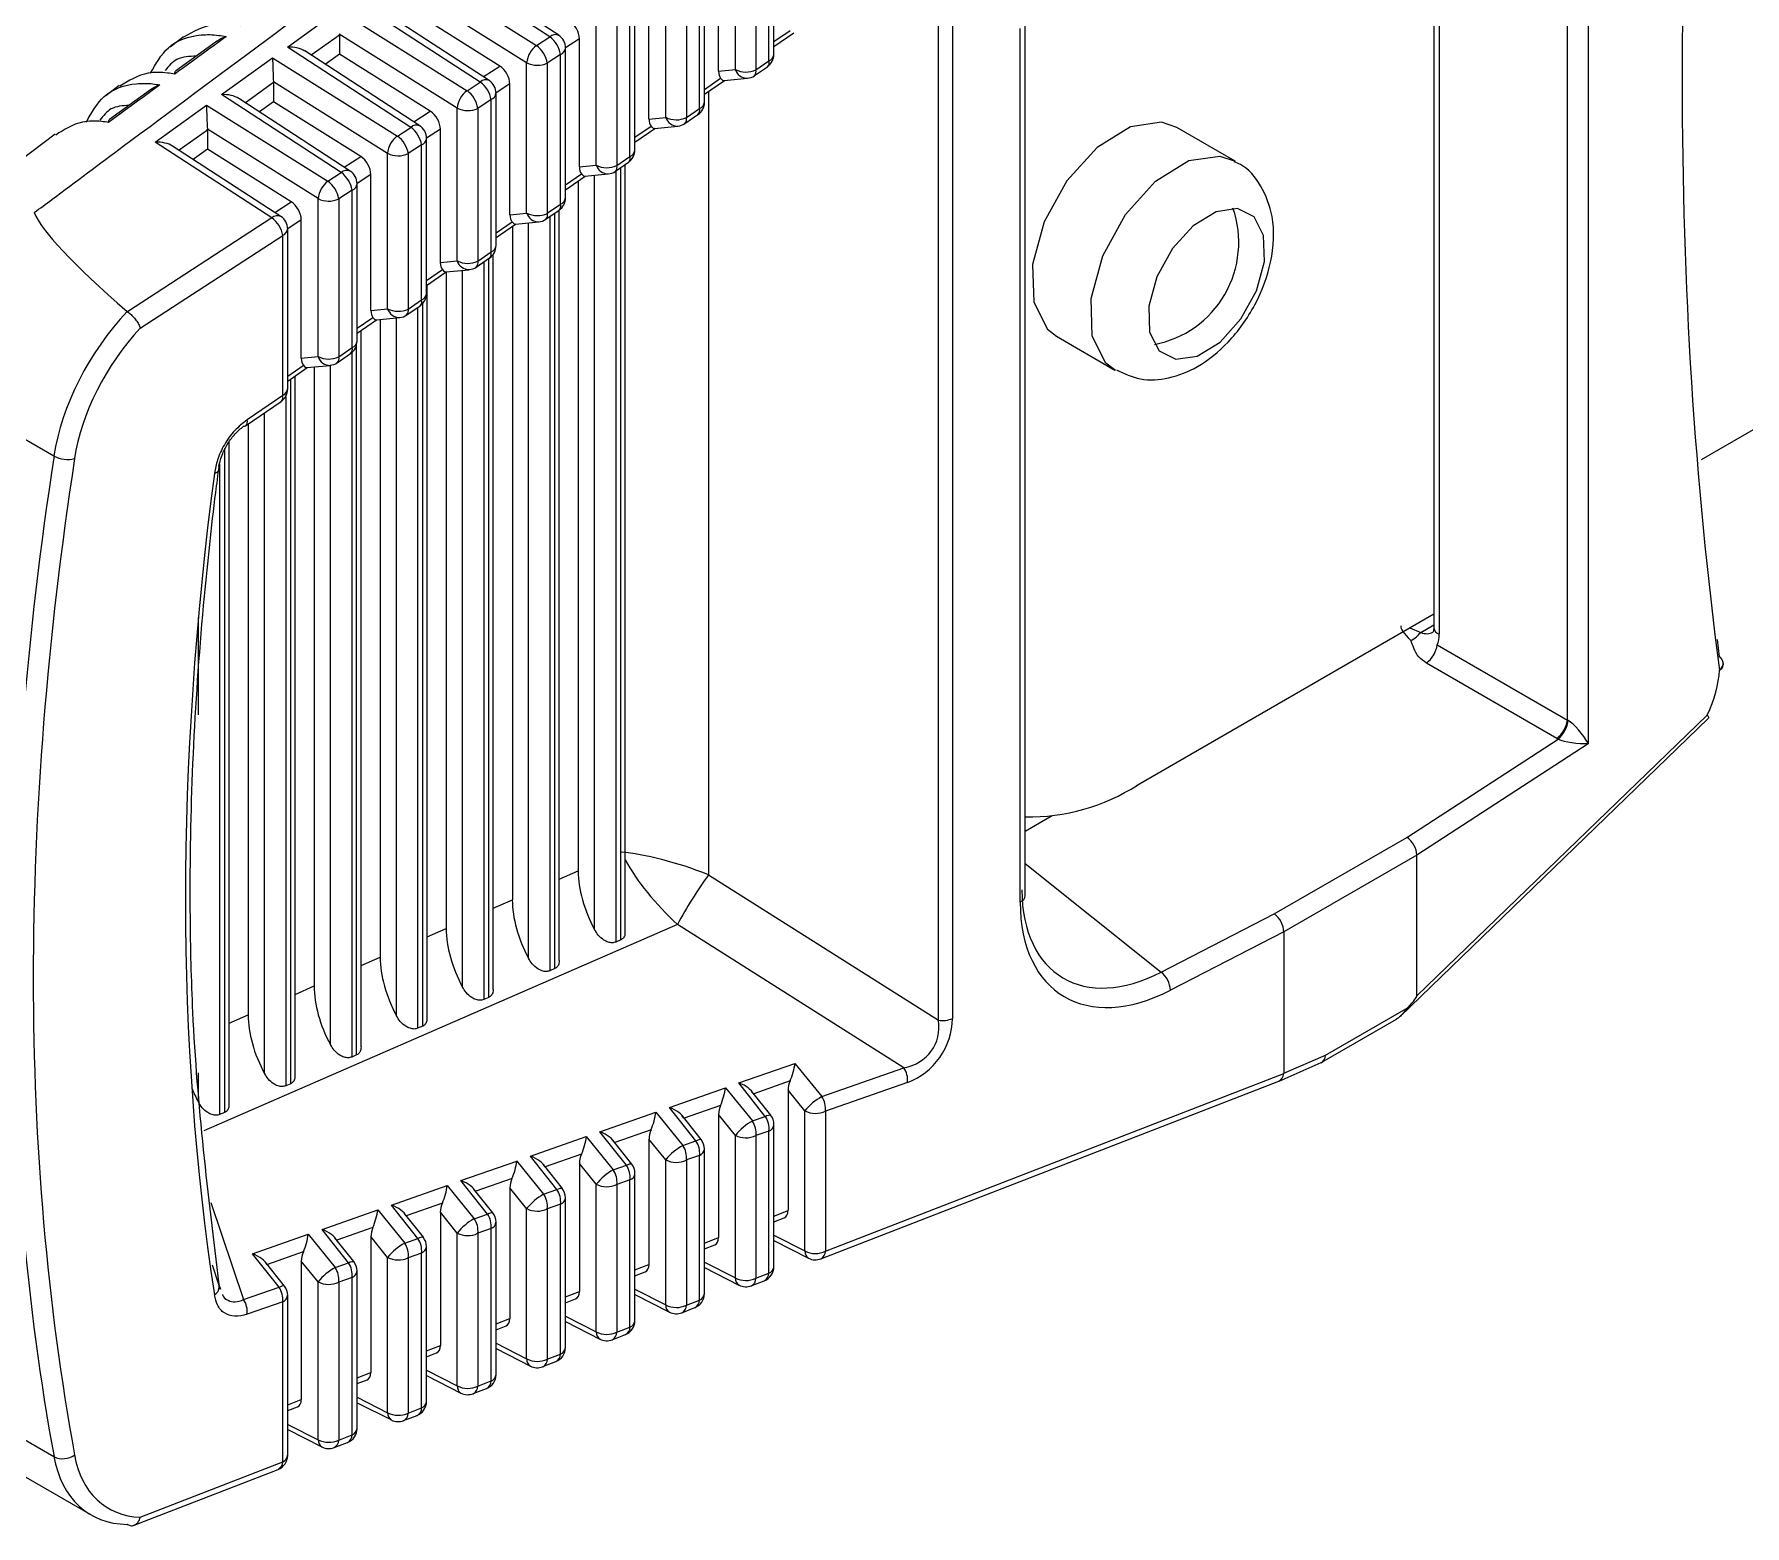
# Model space of a CAD drawing. Extents: x 12.3 to 108.7, y 1.1 to 80.4.
# Drawn here: x 18.39 to 19.526, y 59.589 to 60.579 of the extents above; entities that cross this region are included whole.
import ezdxf

# ---------------------------------------------------------------- set-up
doc = ezdxf.new("R2010")
doc.units = 0
doc.header["$MEASUREMENT"] = 0
doc.layers.add('OBJECT', color=7, linetype='CONTINUOUS')

msp = doc.modelspace()

# ---------------------------------------------------------------- linework, layer by layer
at = {"layer": 'OBJECT'}
for p, q in [((19.4217, 60.9078), (19.4217, 60.1079)), ((19.4079, 60.1236), (19.4079, 60.8909)), ((19.3227, 60.8413), (19.3227, 60.1805)), ((19.3191, 60.8391), (19.3191, 60.1849)), ((18.8809, 60.5655), (18.8809, 60.6598)), ((18.8553, 60.5554), (18.8553, 60.65)), ((18.869, 60.6499), (18.869, 60.5552)), ((18.8776, 60.5612), (18.8776, 60.6555)), ((18.6356, 60.6262), (18.7233, 60.5714)), ((18.732, 60.5771), (18.6455, 60.6333)), ((18.738, 60.5781), (18.657, 60.6307)), ((18.8315, 60.5294), (18.8315, 60.6255)), ((18.8348, 60.5337), (18.8348, 60.6297)), ((18.8441, 60.5543), (18.8441, 60.6359)), ((18.8091, 60.5236), (18.8091, 60.62)), ((18.8228, 60.6198), (18.8228, 60.5235)), ((18.7167, 60.5599), (18.6362, 60.6103)), ((18.7979, 60.5225), (18.7979, 60.6059)), ((18.9902, 59.9243), (18.9902, 60.6117)), ((18.9995, 60.613), (18.9995, 59.9256)), ((18.5578, 60.5703), (18.5918, 60.5947)), ((18.5918, 60.5947), (18.6771, 60.5413)), ((18.6859, 60.547), (18.6016, 60.6018)), ((18.6918, 60.548), (18.6131, 60.5992)), ((18.6989, 60.5577), (18.6362, 60.597)), ((18.7853, 60.4977), (18.7853, 60.5954)), ((18.7886, 60.502), (18.7886, 60.5997)), ((18.7629, 60.4919), (18.7629, 60.5899)), ((18.7766, 60.5897), (18.7766, 60.4917)), ((18.8809, 60.5739), (18.8917, 60.5813)), ((19.0445, 60.0028), (19.0445, 60.5825)), ((19.0478, 60.0071), (19.0478, 60.5868)), ((18.4889, 60.577), (18.4799, 60.5702)), ((18.5107, 60.5739), (18.4835, 60.5542)), ((18.6398, 60.517), (18.5578, 60.5703)), ((18.5924, 60.5782), (18.5737, 60.5648)), ((18.6706, 60.5298), (18.5923, 60.5788)), ((18.5924, 60.5782), (18.5924, 60.5655)), ((18.7233, 60.5714), (18.732, 60.5771)), ((18.7518, 60.5758), (18.7425, 60.5698)), ((18.7425, 60.4703), (18.7425, 60.5697)), ((18.7518, 60.4908), (18.7518, 60.5758)), ((18.8809, 60.5707), (18.8941, 60.5798)), ((19.4968, 60.2966), (19.9715, 60.5706)), ((18.514, 60.5387), (18.548, 60.5632)), ((18.548, 60.5632), (18.6309, 60.5112)), ((18.6457, 60.518), (18.5693, 60.5677)), ((18.5924, 60.5655), (18.583, 60.5587)), ((18.6527, 60.5277), (18.5924, 60.5655)), ((18.6879, 60.5506), (18.6989, 60.5577)), ((18.7167, 60.4601), (18.7167, 60.5599)), ((18.7392, 60.5654), (18.7304, 60.5597)), ((18.7304, 60.5597), (18.7304, 60.46)), ((18.7392, 60.466), (18.7392, 60.5654)), ((18.8679, 60.5513), (18.8766, 60.5572)), ((18.869, 60.5552), (18.8776, 60.5612)), ((18.5485, 60.5467), (18.5299, 60.5333)), ((18.6244, 60.4997), (18.5485, 60.5473)), ((18.5485, 60.5467), (18.5485, 60.5339)), ((18.6771, 60.5413), (18.6859, 60.547)), ((18.7056, 60.5458), (18.6964, 60.5398)), ((18.7056, 60.459), (18.7056, 60.5458)), ((18.8348, 60.5422), (18.8455, 60.5496)), ((18.8348, 60.539), (18.848, 60.548)), ((18.8441, 60.5543), (18.8553, 60.5554)), ((18.8478, 60.548), (18.8633, 60.5496)), ((18.4462, 60.5448), (18.4373, 60.538)), ((18.4669, 60.542), (18.4396, 60.5221)), ((18.5936, 60.487), (18.514, 60.5387)), ((18.5996, 60.488), (18.5255, 60.5361)), ((18.6931, 60.5354), (18.6843, 60.5296)), ((18.6931, 60.4343), (18.6931, 60.5354)), ((18.6964, 60.4385), (18.6964, 60.5396)), ((18.8375, 60.5409), (18.8375, 60.0208)), ((18.4701, 60.5072), (18.5041, 60.5317)), ((18.5041, 60.5317), (18.5847, 60.4812)), ((18.5485, 60.5339), (18.5392, 60.5272)), ((18.6065, 60.4976), (18.5485, 60.5339)), ((18.6418, 60.5206), (18.6527, 60.5277)), ((18.6706, 60.4284), (18.6706, 60.5298)), ((18.6843, 60.5296), (18.6843, 60.4282)), ((18.7979, 60.5225), (18.8091, 60.5236)), ((18.8218, 60.5195), (18.8304, 60.5255)), ((18.8228, 60.5235), (18.8315, 60.5294)), ((18.4036, 60.5125), (18.3248, 60.4529)), ((18.5047, 60.5152), (18.486, 60.5018)), ((18.5782, 60.4697), (18.5047, 60.5157)), ((18.5047, 60.5152), (18.5047, 60.5024)), ((18.6309, 60.5112), (18.6398, 60.517)), ((18.6594, 60.5157), (18.6502, 60.5097)), ((18.6594, 60.4273), (18.6594, 60.5157)), ((18.7886, 60.5105), (18.7993, 60.5178)), ((18.7886, 60.5072), (18.8018, 60.5163)), ((18.8016, 60.5163), (18.8171, 60.5178)), ((19.1873, 60.4945), (19.1485, 60.5169)), ((18.5475, 60.4569), (18.4701, 60.5072)), ((18.5534, 60.4579), (18.4816, 60.5046)), ((18.5047, 60.5024), (18.4953, 60.4957)), ((18.5603, 60.4675), (18.5047, 60.5024)), ((18.6469, 60.5053), (18.6381, 60.4996)), ((18.6469, 60.4025), (18.6469, 60.5053)), ((18.6502, 60.4068), (18.6502, 60.5096)), ((18.5956, 60.4905), (18.6065, 60.4976)), ((18.6244, 60.3966), (18.6244, 60.4997)), ((18.6381, 60.4996), (18.6381, 60.3964)), ((18.7518, 60.4908), (18.7629, 60.4919)), ((18.7756, 60.4878), (18.7843, 60.4938)), ((18.7766, 60.4917), (18.7853, 60.4977)), ((18.7792, 59.9777), (18.7792, 60.4903)), ((18.7821, 59.983), (18.7821, 60.4923)), ((18.5847, 60.4812), (18.5936, 60.487)), ((18.6132, 60.4856), (18.6041, 60.4797)), ((18.6041, 60.3751), (18.6041, 60.4796)), ((18.6132, 60.3955), (18.6132, 60.4856)), ((18.7425, 60.4788), (18.7531, 60.4861)), ((18.7425, 60.4755), (18.7556, 60.4845)), ((18.751, 60.4814), (18.751, 60.0234)), ((18.7554, 60.4845), (18.7709, 60.4861)), ((18.7618, 59.9846), (18.7618, 60.4851)), ((18.7759, 60.4879), (18.7759, 59.9762)), ((18.5495, 60.4605), (18.5603, 60.4675)), ((18.5782, 60.3649), (18.5782, 60.4697)), ((18.6008, 60.4753), (18.5919, 60.4695)), ((18.5919, 60.4695), (18.5919, 60.3647)), ((18.6008, 60.3708), (18.6008, 60.4753)), ((18.5475, 60.4569), (18.4517, 60.3946)), ((18.567, 60.4556), (18.558, 60.4497)), ((18.567, 60.3637), (18.567, 60.4556)), ((18.7056, 60.459), (18.7167, 60.4601)), ((18.7294, 60.456), (18.7382, 60.462)), ((18.7304, 60.46), (18.7392, 60.466)), ((18.732, 60.4578), (18.732, 59.9572)), ((18.7354, 59.9586), (18.7354, 60.4601)), ((18.7383, 59.9639), (18.7383, 60.4621)), ((18.4601, 60.3837), (18.5547, 60.4453)), ((18.5547, 60.3391), (18.5547, 60.4453)), ((18.558, 60.3434), (18.558, 60.4495)), ((18.6964, 60.447), (18.707, 60.4543)), ((18.6964, 60.4438), (18.7094, 60.4528)), ((18.7072, 60.4512), (18.7072, 60.0043)), ((18.7092, 60.4527), (18.7247, 60.4543)), ((18.7179, 59.9655), (18.7179, 60.4536)), ((18.6843, 60.4282), (18.6931, 60.4343)), ((18.6945, 59.9448), (18.6945, 60.4326)), ((18.6502, 60.4153), (18.6608, 60.4226)), ((18.6502, 60.4121), (18.6633, 60.421)), ((18.6594, 60.4273), (18.6706, 60.4284)), ((18.663, 60.421), (18.6786, 60.4225)), ((18.6633, 60.421), (18.6633, 59.9852)), ((18.6741, 59.9464), (18.6741, 60.4221)), ((18.6832, 60.4242), (18.692, 60.4303)), ((18.6882, 60.4276), (18.6882, 59.9381)), ((18.6915, 59.9395), (18.6915, 60.4299)), ((18.6506, 59.9257), (18.6506, 60.4123)), ((18.6371, 60.3925), (18.6459, 60.3986)), ((18.6381, 60.3964), (18.6469, 60.4025)), ((18.6477, 59.9204), (18.6477, 60.4001)), ((18.4517, 60.3946), (18.4515, 60.3947)), ((18.6041, 60.3836), (18.6146, 60.3908)), ((18.6041, 60.3803), (18.6171, 60.3893)), ((18.6132, 60.3955), (18.6244, 60.3966)), ((18.6169, 60.3892), (18.6324, 60.3908)), ((18.6195, 60.3895), (18.6195, 59.9661)), ((18.6303, 59.9273), (18.6303, 60.3906)), ((18.6443, 60.3975), (18.6443, 59.919)), ((18.6068, 59.9066), (18.6068, 60.3822)), ((19.0685, 60.3783), (19.1074, 60.3559)), ((18.567, 60.3637), (18.5782, 60.3649)), ((18.5909, 60.3607), (18.5998, 60.3668)), ((18.5919, 60.3647), (18.6008, 60.3708)), ((18.6005, 60.3674), (18.6005, 59.8999)), ((18.6038, 59.9013), (18.6038, 60.3728)), ((18.558, 60.3518), (18.5684, 60.359)), ((18.558, 60.3486), (18.5709, 60.3575)), ((18.5707, 60.3575), (18.5862, 60.359)), ((18.5757, 60.358), (18.5757, 59.9471)), ((18.5864, 59.9082), (18.5864, 60.359)), ((18.3176, 60.3481), (18.4028, 60.2989)), ((18.56, 59.8822), (18.56, 60.35)), ((18.5629, 59.8875), (18.5629, 60.352)), ((18.5301, 60.3189), (18.5536, 60.3351)), ((18.5547, 60.3391), (18.5311, 60.3229)), ((18.5567, 60.3384), (18.5567, 59.8808)), ((18.5318, 60.3201), (18.5318, 59.928)), ((18.5426, 59.8891), (18.5426, 60.3275)), ((18.5191, 59.8684), (18.5191, 60.3082)), ((18.5162, 59.8632), (18.5162, 60.3031)), ((18.5128, 60.2937), (18.5128, 59.8617)), ((19.1222, 60.0804), (19.3191, 60.194)), ((18.4987, 60.1271), (18.4987, 60.1916)), ((19.3032, 60.1849), (19.3105, 60.1817)), ((19.3105, 60.1817), (19.3191, 60.1867)), ((19.3213, 60.1736), (19.4079, 60.1236)), ((19.5073, 60.177), (19.5087, 60.1656)), ((19.4008, 60.1114), (19.3143, 60.1614)), ((19.3079, 59.9405), (19.5006, 60.1269)), ((19.2967, 59.9268), (19.5013, 60.1247)), ((19.3012, 60.0457), (19.4017, 60.111)), ((19.4217, 60.1079), (19.3079, 60.034)), ((19.0657, 60.06), (19.0478, 60.0497)), ((19.2132, 59.9949), (19.3012, 60.0457)), ((18.7383, 60.0179), (18.751, 60.0234)), ((19.0478, 60.0284), (19.1381, 59.9563)), ((19.3079, 60.034), (19.2195, 59.983)), ((19.3079, 59.9405), (19.3079, 60.034)), ((19.3079, 60.034), (19.3079, 60.034)), ((18.8375, 60.0208), (18.9902, 59.9243)), ((18.6945, 59.9988), (18.7072, 60.0043)), ((19.1381, 59.9563), (19.2132, 59.9949)), ((18.8169, 59.9879), (18.5024, 59.8509)), ((18.6506, 59.9797), (18.6633, 59.9852)), ((18.9672, 59.8928), (18.8169, 59.9879)), ((19.2195, 59.983), (19.1442, 59.9442)), ((19.2195, 59.983), (19.2195, 59.8891)), ((18.7792, 59.9777), (18.7759, 59.9762)), ((18.6068, 59.9606), (18.6195, 59.9661)), ((18.7354, 59.9586), (18.732, 59.9572)), ((18.5629, 59.9415), (18.5757, 59.9471)), ((18.6915, 59.9395), (18.6882, 59.9381)), ((19.2472, 59.9012), (19.302, 59.9328)), ((18.5191, 59.9224), (18.5318, 59.928)), ((19.2448, 59.8964), (19.2944, 59.9251)), ((18.6477, 59.9204), (18.6443, 59.919)), ((18.6038, 59.9013), (18.6005, 59.8999)), ((19.2195, 59.8891), (19.2472, 59.9012)), ((18.4987, 59.87), (18.4987, 59.8894)), ((18.8577, 59.8827), (18.8949, 59.8957)), ((18.8949, 59.8957), (18.9127, 59.8737)), ((18.9127, 59.8737), (18.9672, 59.8928)), ((18.9151, 59.771), (19.2195, 59.889)), ((19.2165, 59.884), (19.2444, 59.8962)), ((18.56, 59.8822), (18.5567, 59.8808)), ((18.8115, 59.8665), (18.8487, 59.8795)), ((18.8487, 59.8795), (18.8666, 59.8575)), ((18.8752, 59.8605), (18.8577, 59.8827)), ((18.8788, 59.8613), (18.8663, 59.8771)), ((18.8917, 59.8841), (18.8675, 59.8756)), ((18.8903, 59.8779), (18.8903, 59.798)), ((18.9014, 59.8641), (18.8903, 59.8779)), ((18.9121, 59.766), (19.2163, 59.884)), ((18.9696, 59.8831), (18.9151, 59.864)), ((18.8291, 59.8443), (18.8115, 59.8665)), ((18.8455, 59.8678), (18.8213, 59.8594)), ((18.5162, 59.8632), (18.5128, 59.8617)), ((18.7654, 59.8503), (18.8025, 59.8633)), ((18.8025, 59.8633), (18.8204, 59.8413)), ((18.8326, 59.8451), (18.8201, 59.8609)), ((18.8441, 59.8617), (18.8441, 59.7801)), ((18.8553, 59.8479), (18.8441, 59.8617)), ((18.8666, 59.8575), (18.8752, 59.8605)), ((18.8809, 59.7608), (18.8809, 59.8551)), ((18.9014, 59.7712), (18.9014, 59.8641)), ((18.9151, 59.864), (18.9151, 59.771)), ((18.7193, 59.8341), (18.7563, 59.8471)), ((18.7563, 59.8471), (18.7742, 59.825)), ((18.7829, 59.8281), (18.7654, 59.8503)), ((18.7865, 59.8289), (18.774, 59.8447)), ((18.7993, 59.8516), (18.7752, 59.8432)), ((18.7979, 59.8455), (18.7979, 59.7622)), ((18.8091, 59.8317), (18.7979, 59.8455)), ((18.8204, 59.8413), (18.8291, 59.8443)), ((18.8553, 59.7533), (18.8553, 59.8479)), ((18.8776, 59.8508), (18.869, 59.8478)), ((18.869, 59.8478), (18.869, 59.7531)), ((18.8776, 59.7565), (18.8776, 59.8508)), ((18.6731, 59.8179), (18.7102, 59.8309)), ((18.7102, 59.8309), (18.728, 59.8088)), ((18.7368, 59.8119), (18.7193, 59.8341)), ((18.7531, 59.8354), (18.7291, 59.827)), ((18.8091, 59.7354), (18.8091, 59.8317)), ((18.8315, 59.8346), (18.8228, 59.8316)), ((18.8228, 59.8316), (18.8228, 59.7352)), ((18.8315, 59.7386), (18.8315, 59.8346)), ((18.8348, 59.7429), (18.8348, 59.8389)), ((18.707, 59.8192), (18.6829, 59.8108)), ((18.7404, 59.8127), (18.7278, 59.8285)), ((18.7518, 59.8293), (18.7518, 59.7443)), ((18.7629, 59.8155), (18.7518, 59.8293)), ((18.7742, 59.825), (18.7829, 59.8281)), ((18.7886, 59.725), (18.7886, 59.8227)), ((18.627, 59.8017), (18.664, 59.8147)), ((18.664, 59.8147), (18.6819, 59.7926)), ((18.6907, 59.7957), (18.6731, 59.8179)), ((18.6942, 59.7965), (18.6817, 59.8123)), ((18.7056, 59.8131), (18.7056, 59.7263)), ((18.7167, 59.7993), (18.7056, 59.8131)), ((18.728, 59.8088), (18.7368, 59.8119)), ((18.7629, 59.7175), (18.7629, 59.8155)), ((18.7853, 59.8184), (18.7766, 59.8153)), ((18.7766, 59.8153), (18.7766, 59.7173)), ((18.7853, 59.7207), (18.7853, 59.8184)), ((18.507, 59.8034), (18.5287, 59.7389)), ((18.5808, 59.7855), (18.6178, 59.7985)), ((18.6178, 59.7985), (18.6357, 59.7764)), ((18.6445, 59.7795), (18.627, 59.8017)), ((18.6481, 59.7803), (18.6356, 59.7961)), ((18.6608, 59.803), (18.6368, 59.7946)), ((18.6594, 59.7969), (18.6594, 59.7084)), ((18.6706, 59.7831), (18.6594, 59.7969)), ((18.7167, 59.6996), (18.7167, 59.7993)), ((18.7392, 59.8022), (18.7304, 59.7991)), ((18.7304, 59.7991), (18.7304, 59.6994)), ((18.7392, 59.7028), (18.7392, 59.8022)), ((18.7425, 59.7071), (18.7425, 59.8065)), ((18.8809, 59.7943), (18.8903, 59.798)), ((18.5984, 59.7633), (18.5808, 59.7855)), ((18.6146, 59.7868), (18.5907, 59.7784)), ((18.6819, 59.7926), (18.6907, 59.7957)), ((18.6931, 59.786), (18.6843, 59.7829)), ((18.6931, 59.6849), (18.6931, 59.786)), ((18.6964, 59.6892), (18.6964, 59.7903)), ((18.8809, 59.7905), (18.8877, 59.7931)), ((18.5347, 59.7693), (18.5716, 59.7823)), ((18.5716, 59.7823), (18.5895, 59.7602)), ((18.6019, 59.7641), (18.5894, 59.7799)), ((18.6132, 59.7807), (18.6132, 59.6905)), ((18.6244, 59.7669), (18.6132, 59.7807)), ((18.6357, 59.7764), (18.6445, 59.7795)), ((18.6502, 59.6713), (18.6502, 59.7741)), ((18.6706, 59.6817), (18.6706, 59.7831)), ((18.6843, 59.7829), (18.6843, 59.6815)), ((18.8348, 59.7764), (18.8441, 59.7801)), ((18.8348, 59.7726), (18.8416, 59.7752)), ((18.8809, 59.7816), (18.9014, 59.7712)), ((18.8809, 59.7781), (18.9039, 59.7664)), ((18.5523, 59.7471), (18.5347, 59.7693)), ((18.5558, 59.7479), (18.5433, 59.7637)), ((18.5684, 59.7706), (18.5445, 59.7622)), ((18.567, 59.7645), (18.567, 59.6726)), ((18.5782, 59.7507), (18.567, 59.7645)), ((18.5895, 59.7602), (18.5984, 59.7633)), ((18.6244, 59.6638), (18.6244, 59.7669)), ((18.6469, 59.7698), (18.6381, 59.7667)), ((18.6381, 59.7667), (18.6381, 59.6636)), ((18.6469, 59.667), (18.6469, 59.7698)), ((18.7886, 59.7586), (18.7979, 59.7622)), ((18.8348, 59.7637), (18.8553, 59.7533)), ((18.5123, 59.749), (18.508, 59.7617)), ((18.5782, 59.6459), (18.5782, 59.7507)), ((18.6008, 59.7536), (18.5919, 59.7505)), ((18.6008, 59.6491), (18.6008, 59.7536)), ((18.6041, 59.6534), (18.6041, 59.7579)), ((18.7886, 59.7547), (18.7954, 59.7573)), ((18.8348, 59.7602), (18.8577, 59.7485)), ((18.8659, 59.7481), (18.8745, 59.7514)), ((18.869, 59.7531), (18.8776, 59.7565)), ((18.5123, 59.749), (18.5134, 59.7458)), ((18.5287, 59.7389), (18.5523, 59.7471)), ((18.558, 59.6355), (18.558, 59.7417)), ((18.5919, 59.7505), (18.5919, 59.6457)), ((18.7425, 59.7407), (18.7518, 59.7443)), ((18.7425, 59.7368), (18.7492, 59.7394)), ((18.7886, 59.7458), (18.8091, 59.7354)), ((18.7886, 59.7422), (18.8116, 59.7306)), ((18.5547, 59.7374), (18.5311, 59.7292)), ((18.5547, 59.6313), (18.5547, 59.7374)), ((18.8197, 59.7302), (18.8284, 59.7336)), ((18.8228, 59.7352), (18.8315, 59.7386)), ((18.6964, 59.7228), (18.7056, 59.7263)), ((18.6964, 59.7189), (18.703, 59.7215)), ((18.7425, 59.7279), (18.7629, 59.7175)), ((18.7425, 59.7243), (18.7654, 59.7127)), ((18.7766, 59.7173), (18.7853, 59.7207)), ((18.6502, 59.7049), (18.6594, 59.7084)), ((18.6964, 59.7099), (18.7167, 59.6996)), ((18.6964, 59.7064), (18.7192, 59.6948)), ((18.7735, 59.7123), (18.7823, 59.7157)), ((18.6502, 59.701), (18.6568, 59.7036)), ((18.7274, 59.6944), (18.7361, 59.6978)), ((18.7304, 59.6994), (18.7392, 59.7028)), ((18.3176, 59.6839), (18.4028, 59.6347)), ((18.6041, 59.687), (18.6132, 59.6905)), ((18.6041, 59.6832), (18.6107, 59.6857)), ((18.6502, 59.692), (18.6706, 59.6817)), ((18.6502, 59.6885), (18.673, 59.6769)), ((18.6843, 59.6815), (18.6931, 59.6849)), ((18.558, 59.6691), (18.567, 59.6726)), ((18.6041, 59.6741), (18.6244, 59.6638)), ((18.6812, 59.6765), (18.69, 59.6799)), ((18.558, 59.6653), (18.5645, 59.6678)), ((18.6041, 59.6705), (18.6269, 59.659)), ((18.635, 59.6586), (18.6439, 59.662)), ((18.6381, 59.6636), (18.6469, 59.667)), ((18.558, 59.6561), (18.5782, 59.6459)), ((18.558, 59.6526), (18.5807, 59.6411)), ((18.5919, 59.6457), (18.6008, 59.6491)), ((18.3408, 59.646), (18.4274, 59.596)), ((18.5888, 59.6407), (18.5977, 59.6441)), ((18.4561, 59.5892), (18.5516, 59.6262)), ((18.4601, 59.5946), (18.5547, 59.6313)), ((18.4517, 59.5896), (18.4515, 59.5897))]:
    msp.add_line(p, q, dxfattribs=at)
at = {"layer": 'OBJECT', "flags": 128}
for points in [[(19.1485, 60.5169), (19.1382, 60.5204), (19.1176, 60.5174), (19.0955, 60.5037), (19.0754, 60.4816)], [(19.1143, 60.4591), (19.1344, 60.4813), (19.1565, 60.4949), (19.1771, 60.4979), (19.1871, 60.4946)], [(19.0754, 60.4816), (19.0604, 60.4543), (19.0526, 60.4259), (19.0534, 60.4009), (19.0625, 60.383), (19.0685, 60.3783)], [(19.1077, 60.3557), (19.1014, 60.3605), (19.0923, 60.3784), (19.0915, 60.4035), (19.0993, 60.4318), (19.1143, 60.4591)], [(19.191, 60.3898), (19.2013, 60.4085), (19.2066, 60.428), (19.2061, 60.4452), (19.1998, 60.4576), (19.1887, 60.4631), (19.1745, 60.461), (19.1594, 60.4517), (19.1456, 60.4365), (19.1352, 60.4177), (19.1299, 60.3982), (19.1304, 60.381), (19.1367, 60.3687), (19.1478, 60.3631), (19.162, 60.3652), (19.1772, 60.3745), (19.191, 60.3898)], [(18.5094, 60.2874), (18.5103, 60.2877), (18.5111, 60.2882), (18.5118, 60.2887), (18.5122, 60.2893), (18.5125, 60.2899), (18.5126, 60.2906), (18.5126, 60.2913), (18.5123, 60.292)], [(18.8752, 59.8605), (18.8763, 59.861), (18.8773, 59.8614), (18.8781, 59.8615), (18.8786, 59.8614), (18.8788, 59.8613)], [(18.8291, 59.8443), (18.8302, 59.8448), (18.8312, 59.8452), (18.8319, 59.8453), (18.8324, 59.8452), (18.8326, 59.8451)], [(18.7829, 59.8281), (18.7841, 59.8286), (18.785, 59.829), (18.7858, 59.8291), (18.7863, 59.829), (18.7865, 59.8289)], [(18.7368, 59.8119), (18.7379, 59.8125), (18.7389, 59.8128), (18.7397, 59.8129), (18.7402, 59.8129), (18.7404, 59.8127)], [(18.6907, 59.7957), (18.6918, 59.7963), (18.6928, 59.7966), (18.6935, 59.7967), (18.694, 59.7967), (18.6942, 59.7965)], [(18.6445, 59.7795), (18.6457, 59.7801), (18.6466, 59.7804), (18.6474, 59.7805), (18.6479, 59.7805), (18.6481, 59.7803)], [(18.5984, 59.7633), (18.5995, 59.7639), (18.6005, 59.7642), (18.6013, 59.7643), (18.6018, 59.7643), (18.6019, 59.7641)], [(18.5523, 59.7471), (18.5534, 59.7477), (18.5544, 59.748), (18.5551, 59.7482), (18.5556, 59.7481), (18.5558, 59.7479)]]:
    msp.add_lwpolyline(points, dxfattribs=at)
at = {"layer": 'OBJECT'}
for centre, radius, start, end in [((18.7331, 60.5582), 0.0165, 126.7654, 174.1446), ((18.7122, 60.5565), 0.0185, 9.7991, 53.3779), ((18.7357, 60.5733), 0.00527, 64.6904, 134.4284), ((18.721, 60.5622), 0.0185, 9.8003, 53.3747), ((18.7325, 60.5697), 0.01, 0, 56.9677), ((18.7374, 60.5702), 0.00516, 290.6871, 354.0009), ((18.7238, 60.5737), 0.0155, 243.0546, 295.4896), ((18.8709, 60.5655), 0.01, 304.5181, 0), ((18.8739, 60.56), 0.00391, 314.0395, 16.9429), ((18.8759, 60.5659), 0.00501, 289.626, 355.0621), ((18.6896, 60.5433), 0.00527, 64.6981, 134.4218), ((18.6749, 60.5322), 0.0185, 9.8005, 53.3766), ((18.6864, 60.5396), 0.01, 0, 56.9677), ((18.8623, 60.5692), 0.0155, 243.0547, 295.4885), ((18.8631, 60.5578), 0.00822, 196.8658, 270.9565), ((18.8623, 60.5595), 0.01, 275.7007, 304.5181), ((18.8652, 60.5541), 0.00391, 314.0395, 16.9429), ((18.6869, 60.5281), 0.0165, 126.7648, 174.1454), ((18.6661, 60.5265), 0.0185, 9.8003, 53.3749), ((18.6912, 60.5402), 0.00516, 290.6851, 354.0055), ((18.6776, 60.5436), 0.0155, 243.0547, 295.4885), ((18.8161, 60.5375), 0.0155, 243.0553, 295.4889), ((18.817, 60.526), 0.00822, 196.8715, 270.9533), ((18.819, 60.5223), 0.00391, 314.0432, 16.9342), ((18.8248, 60.5337), 0.01, 304.5181, 0), ((18.8277, 60.5283), 0.00391, 314.0432, 16.9342), ((18.8298, 60.5342), 0.00502, 289.6463, 355.0418), ((18.6434, 60.5132), 0.00527, 64.6974, 134.4225), ((18.6287, 60.5022), 0.0185, 9.7991, 53.3779), ((18.6402, 60.5096), 0.01, 0, 56.9677), ((18.8161, 60.5278), 0.01, 275.7007, 304.5181), ((18.6407, 60.4981), 0.0165, 126.7656, 174.1443), ((18.6199, 60.4964), 0.0185, 9.7992, 53.378), ((18.6451, 60.5102), 0.00517, 290.7022, 353.9865), ((18.7786, 60.502), 0.01, 304.5181, 0), ((18.7836, 60.5024), 0.00501, 289.6285, 355.0596), ((18.6314, 60.5136), 0.0155, 243.0546, 295.4895), ((18.7699, 60.5057), 0.0155, 243.0545, 295.4887), ((18.7708, 60.4943), 0.00822, 196.8662, 270.9561), ((18.7729, 60.4906), 0.00391, 314.0394, 16.9438), ((18.7816, 60.4966), 0.00391, 314.0384, 16.9438), ((18.5946, 60.468), 0.0165, 126.7646, 174.1453), ((18.5737, 60.4664), 0.0185, 9.8004, 53.3747), ((18.5973, 60.4832), 0.00527, 64.6915, 134.4265), ((18.5826, 60.4721), 0.0185, 9.8006, 53.3746), ((18.5941, 60.4796), 0.01, 0, 56.9677), ((18.599, 60.4801), 0.00516, 290.6855, 354.0032), ((18.7699, 60.496), 0.01, 275.7007, 304.5181), ((18.5852, 60.4835), 0.0155, 243.0547, 295.4885), ((18.7325, 60.4703), 0.01, 304.5181, 0), ((18.7375, 60.4707), 0.00501, 289.6285, 355.0596), ((18.5512, 60.4529), 0.00546, 66.0616, 133.0563), ((18.5365, 60.4421), 0.0185, 9.8005, 53.3746), ((18.548, 60.4495), 0.01, 0, 56.9677), ((18.7238, 60.4739), 0.0155, 243.0546, 295.4896), ((18.7246, 60.4625), 0.00822, 196.8683, 270.9566), ((18.7237, 60.4642), 0.01, 275.7007, 304.5181), ((18.7267, 60.4588), 0.00391, 314.0432, 16.9342), ((18.7355, 60.4648), 0.00391, 314.0395, 16.9429), ((19.1207, 60.4406), 0.0689, 280.7389, 19.2665), ((18.5528, 60.4501), 0.00516, 290.6855, 354.0032), ((18.6864, 60.4385), 0.01, 304.5181, 0), ((18.6893, 60.4331), 0.00391, 314.0433, 16.9341), ((18.6914, 60.439), 0.00501, 289.6251, 355.0656), ((18.6776, 60.4422), 0.0155, 243.0547, 295.4885), ((18.6784, 60.4308), 0.00822, 196.8658, 270.9565), ((18.6776, 60.4325), 0.01, 275.7007, 304.5181), ((18.6805, 60.4271), 0.00391, 314.0395, 16.9429), ((18.6402, 60.4068), 0.01, 304.5181, 0), ((18.6432, 60.4014), 0.00391, 314.0424, 16.935), ((18.6452, 60.4072), 0.00502, 289.6449, 355.0438), ((18.6314, 60.4104), 0.0155, 243.0546, 295.4895), ((18.6322, 60.399), 0.00822, 196.8687, 270.9562), ((18.6314, 60.4007), 0.01, 275.7007, 304.5181), ((18.6343, 60.3953), 0.00391, 314.0437, 16.9337), ((18.5852, 60.3787), 0.0155, 243.0547, 295.4885), ((18.5861, 60.3672), 0.00822, 196.8656, 270.9567), ((18.5882, 60.3635), 0.00391, 314.0395, 16.9429), ((18.5941, 60.3751), 0.01, 304.5181, 0), ((18.5971, 60.3697), 0.00391, 314.0395, 16.9429), ((18.5991, 60.3755), 0.00501, 289.6271, 355.0616), ((18.5852, 60.369), 0.01, 275.7007, 304.5181), ((18.548, 60.3434), 0.01, 304.5181, 0), ((18.5528, 60.3439), 0.00516, 290.6855, 354.0032), ((18.5509, 60.3379), 0.00391, 314.0393, 16.9429), ((18.5288, 60.3209), 0.00233, 267.7016, 303.713), ((18.5274, 60.3217), 0.00391, 314.0404, 16.9428), ((18.4119, 60.3151), 0.0186, 240.9869, 284.3711), ((19.3243, 60.1854), 0.00516, 185.4985, 252.3629), ((19.2988, 60.1892), 0.0137, 291.479, 310.4599), ((19.3175, 60.1719), 0.012, 125.4276, 145.1027), ((19.3031, 60.176), 0.0184, 307.4742, 352.5253), ((19.506, 60.161), 0.00532, 9.5876, 59.6941), ((19.5054, 60.1615), 0.00587, 305.2587, 3.6814), ((19.507, 60.1607), 0.00438, 294.2094, 352.5141), ((19.5014, 60.1606), 0.01, 0, 7.5579), ((19.5014, 60.1606), 0.01, 357.5345, 0), ((19.3896, 60.126), 0.0184, 307.4749, 352.5256), ((19.3888, 60.1259), 0.0197, 310.9953, 352.7878), ((19.05, 60.1937), 0.1344, 269.0904, 302.5322), ((19.0447, 59.8683), 0.2573, 143.6458, 152.3091), ((19.0428, 60.0076), 0.00506, 289.9875, 354.7012), ((19.1279, 59.9436), 0.0163, 2.191, 51.2191), ((18.9928, 59.9397), 0.0156, 260.4505, 295.3168), ((18.9548, 59.8846), 0.0149, 354.3109, 33.5551), ((18.932, 59.8393), 0.0394, 119.3455, 140.9625), ((18.9003, 59.8654), 0.0149, 354.3128, 33.553), ((18.8859, 59.8231), 0.0394, 119.3461, 140.9621), ((18.8542, 59.8492), 0.0149, 354.3067, 33.5593), ((18.8628, 59.8523), 0.0149, 354.3067, 33.5593), ((18.8758, 59.8556), 0.00516, 290.6871, 354.0009), ((18.8709, 59.8551), 0.01, 0, 38.3527), ((18.9085, 59.878), 0.0155, 243.0528, 295.4904), ((18.8167, 59.8361), 0.0149, 354.311, 33.5577), ((18.8248, 59.8389), 0.01, 0, 38.3527), ((18.8623, 59.8618), 0.0155, 243.0547, 295.4885), ((18.8397, 59.8069), 0.0394, 119.3457, 140.9622), ((18.8161, 59.8455), 0.0155, 243.0553, 295.4889), ((18.808, 59.833), 0.0149, 354.3133, 33.5528), ((18.8296, 59.8394), 0.00517, 290.7039, 353.9842), ((18.7935, 59.7907), 0.0394, 119.3459, 140.9621), ((18.7618, 59.8168), 0.0149, 354.3087, 33.5571), ((18.7705, 59.8199), 0.0149, 354.3133, 33.5527), ((18.7835, 59.8232), 0.00516, 290.6871, 354.0009), ((18.7786, 59.8227), 0.01, 0, 38.3527), ((18.7473, 59.7745), 0.0394, 119.3464, 140.9616), ((18.7156, 59.8006), 0.0149, 354.311, 33.5577), ((18.7244, 59.8037), 0.0149, 354.3092, 33.5569), ((18.7325, 59.8065), 0.01, 0, 38.3527), ((18.7699, 59.8293), 0.0155, 243.0545, 295.4887), ((18.6864, 59.7903), 0.01, 0, 38.3527), ((18.7238, 59.8131), 0.0155, 243.0546, 295.4896), ((18.7374, 59.807), 0.00516, 290.6871, 354.0009), ((18.7012, 59.7583), 0.0394, 119.3457, 140.9625), ((18.6695, 59.7844), 0.0149, 354.3092, 33.5569), ((18.6783, 59.7875), 0.0149, 354.3114, 33.5573), ((18.6912, 59.7909), 0.00516, 290.6851, 354.0055), ((18.655, 59.7421), 0.0394, 119.3465, 140.9615), ((18.6233, 59.7682), 0.0149, 354.3115, 33.5572), ((18.6321, 59.7713), 0.0149, 354.3135, 33.5526), ((18.6451, 59.7747), 0.00517, 290.7022, 353.9865), ((18.6402, 59.7741), 0.01, 0, 38.3527), ((18.6776, 59.7969), 0.0155, 243.0547, 295.4885), ((18.586, 59.7551), 0.0149, 354.3109, 33.5551), ((18.5941, 59.7579), 0.01, 0, 38.3527), ((18.6314, 59.7807), 0.0155, 243.0546, 295.4895), ((18.9085, 59.785), 0.0155, 243.0528, 295.4904), ((18.9067, 59.7709), 0.00522, 176.194, 238.4646), ((18.9085, 59.7753), 0.01, 243.0658, 291.1945), ((18.9096, 59.771), 0.00554, 296.4245, 0.7508), ((18.6088, 59.7259), 0.0394, 119.3461, 140.9621), ((18.5852, 59.7645), 0.0155, 243.0547, 295.4885), ((18.5771, 59.752), 0.0149, 354.3088, 33.5572), ((18.599, 59.7585), 0.00516, 290.6855, 354.0032), ((18.8623, 59.7671), 0.0155, 243.0547, 295.4885), ((18.8606, 59.753), 0.00535, 177.0411, 237.6172), ((18.8633, 59.7531), 0.00568, 297.3234, 359.8522), ((18.8709, 59.7608), 0.01, 291.1945, 0), ((18.8719, 59.7565), 0.00568, 297.3225, 359.8528), ((18.8759, 59.7612), 0.00501, 289.626, 355.0621), ((18.5067, 59.7473), 0.0058, 297.177, 17.1), ((18.5399, 59.7389), 0.0149, 354.3071, 33.559), ((18.553, 59.7422), 0.00501, 289.6246, 355.0641), ((18.548, 59.7417), 0.01, 0, 38.3527), ((18.8248, 59.7429), 0.01, 291.1945, 0), ((18.8298, 59.7433), 0.00502, 289.6463, 355.0418), ((18.8623, 59.7574), 0.01, 243.0658, 291.1945), ((18.5163, 59.7307), 0.0149, 354.3089, 33.5569), ((18.8161, 59.7492), 0.0155, 243.0553, 295.4889), ((18.8144, 59.7351), 0.00535, 177.0473, 237.6113), ((18.8161, 59.7395), 0.01, 243.0658, 291.1945), ((18.8171, 59.7352), 0.00568, 297.3234, 359.8522), ((18.8258, 59.7386), 0.00568, 297.3225, 359.8528), ((18.7699, 59.7313), 0.0155, 243.0545, 295.4887), ((18.7683, 59.7172), 0.00535, 177.0413, 237.6174), ((18.7709, 59.7173), 0.00568, 297.3213, 359.854), ((18.7786, 59.725), 0.01, 291.1945, 0), ((18.7797, 59.7207), 0.00568, 297.3225, 359.8528), ((18.7836, 59.7254), 0.00501, 289.6285, 355.0596), ((18.7325, 59.7071), 0.01, 291.1945, 0), ((18.7375, 59.7075), 0.00501, 289.6285, 355.0596), ((18.7699, 59.7216), 0.01, 243.0658, 291.1945), ((18.7238, 59.7134), 0.0155, 243.0546, 295.4896), ((18.7221, 59.6993), 0.00535, 177.041, 237.6176), ((18.7237, 59.7037), 0.01, 243.0658, 291.1945), ((18.7248, 59.6994), 0.00568, 297.3225, 359.8528), ((18.7335, 59.7028), 0.00568, 297.3225, 359.8528), ((18.6864, 59.6892), 0.01, 291.1945, 0), ((18.6874, 59.6849), 0.00568, 297.3211, 359.852), ((18.6914, 59.6896), 0.00501, 289.6251, 355.0656), ((18.6402, 59.6713), 0.01, 291.1945, 0), ((18.6452, 59.6718), 0.00502, 289.6449, 355.0438), ((18.6776, 59.6955), 0.0155, 243.0547, 295.4885), ((18.6759, 59.6814), 0.00535, 177.041, 237.6177), ((18.6776, 59.6858), 0.01, 243.0658, 291.1945), ((18.6786, 59.6815), 0.00568, 297.3225, 359.8528), ((18.6314, 59.6776), 0.0155, 243.0546, 295.4895), ((18.6297, 59.6635), 0.00535, 177.0413, 237.6174), ((18.6324, 59.6636), 0.00568, 297.3217, 359.853), ((18.6413, 59.667), 0.00568, 297.3227, 359.8526), ((18.5941, 59.6534), 0.01, 291.1945, 0), ((18.5951, 59.6492), 0.00568, 297.3233, 359.852), ((18.5991, 59.6539), 0.00501, 289.6271, 355.0616), ((18.6314, 59.6679), 0.01, 243.0658, 291.1945), ((18.5852, 59.6597), 0.0155, 243.0547, 295.4885), ((18.5836, 59.6456), 0.00535, 177.041, 237.6176), ((18.5852, 59.65), 0.01, 243.0658, 291.1945), ((18.5862, 59.6457), 0.00568, 297.3227, 359.8526), ((18.4087, 59.6468), 0.0135, 244.4837, 305.5622), ((18.548, 59.6355), 0.01, 291.1945, 0), ((18.549, 59.6313), 0.00568, 297.3234, 359.8519), ((18.553, 59.636), 0.00501, 289.6246, 355.0641)]:
    msp.add_arc(centre, radius, start, end, dxfattribs=at)
for centre, major_axis, ratio, start_param, end_param in [((21.7427, 62.0015), (1.5577, 2.9995), 0.54529, 2.183632, 2.479964), ((18.7446, 60.5798), (-0.00503, 0.00865), 0.586689, 3.931682, 5.443764), ((18.5583, 60.5629), (0.014, 0.0003), 0.527029, 0.656435, 1.593412), ((18.5852, 60.5823), (-0.00502, 0.00868), 0.583023, 3.930752, 4.000853), ((18.5485, 60.5558), (-0.0004, 0.012), 0.026825, 0.909765, 2.358101), ((18.6984, 60.5497), (-0.00503, 0.00865), 0.586689, 3.931682, 5.443764), ((18.5414, 60.5507), (-0.00502, 0.00868), 0.583023, 3.930752, 4.000853), ((18.8516, 60.5584), (0.00469, 0.00996), 0.580588, 2.252663, 2.870395), ((18.8444, 60.5577), (-0.00354, 0.00967), 0.277978, 2.464247, 3.212889), ((18.5145, 60.5314), (0.014, 0.0003), 0.527029, 0.656435, 1.593412), ((18.5046, 60.5243), (-0.0004, 0.012), 0.026825, 0.909765, 2.358101), ((18.6523, 60.5197), (-0.00503, 0.00865), 0.586689, 3.931682, 5.443764), ((18.4975, 60.5192), (-0.00502, 0.00868), 0.583023, 3.930752, 4.000853), ((18.8054, 60.5267), (0.00469, 0.00996), 0.580588, 2.252663, 2.870395), ((18.7982, 60.526), (-0.00354, 0.00967), 0.277978, 2.464247, 3.212889), ((18.4706, 60.4998), (0.014, 0.0003), 0.527029, 0.656435, 1.593412), ((18.6061, 60.4896), (-0.00503, 0.00865), 0.586689, 3.931682, 5.443764), ((18.7592, 60.4949), (0.00469, 0.00996), 0.580588, 2.252663, 2.870395), ((18.7521, 60.4942), (-0.00354, 0.00967), 0.277978, 2.464247, 3.212889), ((18.5599, 60.4596), (-0.00503, 0.00865), 0.586689, 3.931682, 5.443764), ((20.0201, 59.4439), (1.6308, -1.0245), 0.0499, 3.210425, 3.451538), ((18.713, 60.4632), (0.00469, 0.00996), 0.580588, 2.252663, 2.870395), ((18.7059, 60.4625), (-0.00354, 0.00967), 0.277978, 2.464247, 3.212889), ((18.6668, 60.4314), (0.00469, 0.00996), 0.580588, 2.252663, 2.870395), ((18.6597, 60.4307), (-0.00354, 0.00967), 0.277978, 2.464247, 3.212889), ((18.4903, 60.327), (0.0646, 0.1012), 0.604584, 1.264376, 2.200997), ((18.6207, 60.3997), (0.00469, 0.00996), 0.580588, 2.252663, 2.870395), ((18.6135, 60.3989), (-0.00354, 0.00967), 0.277978, 2.464247, 3.212889), ((18.497, 60.3227), (0.0596, 0.0926), 0.606975, 1.282137, 2.203671), ((18.5745, 60.3679), (0.00469, 0.00996), 0.580588, 2.252663, 2.870395), ((18.5674, 60.3672), (-0.00354, 0.00967), 0.277978, 2.464247, 3.212889), ((20.0499, 60.8226), (1.2181, 1.8937), 0.606848, 2.203527, 2.567035), ((20.0566, 60.8183), (1.2131, 1.885), 0.606975, 2.203671, 2.567179), ((20.1058, 60.8439), (1.1759, 1.8255), 0.606958, 2.231413, 2.540442), ((19.4082, 60.1236), (0.1107, -0.0629), 0.11127, 3.175116, 3.549127), ((19.3099, 60.1942), (-0.0094, 0.0118), 0.653417, 2.312053, 3.041241), ((19.3035, 60.1898), (-0.0143, 0.0206), 0.62527, 3.497193, 3.875126), ((19.4754, 60.1375), (0.0231, 0.0444), 0.54529, 4.757536, 5.419368), ((19.4143, 60.1282), (0.00993, -0.00183), 0.66592, 4.136349, 4.190429), ((19.4143, 60.1118), (-0.0095, 0.0123), 0.262244, 4.201625, 5.685284), ((19.4137, 60.1204), (0.02, -0.0017), 0.625176, 4.066194, 4.120274), ((19.4143, 60.1118), (0.0153, -0.0015), 0.233774, 3.76183, 5.245488), ((18.822, 60.0114), (0.0598, -0.0207), 0.225528, 1.386846, 2.434043), ((19.3006, 60.038), (-0.00523, 0.00853), 0.591402, 3.91159, 5.395119), ((18.7938, 59.9991), (-0.0302, 0.0522), 0.581784, 0.788082, 1.513013), ((18.822, 60.0114), (-0.0439, 0.0459), 0.320773, 0.858748, 1.783948), ((18.75, 59.98), (-0.0302, 0.0522), 0.581784, 0.788082, 1.513013), ((19.1449, 60.0553), (0.0728, 0.1143), 0.605309, 2.381806, 3.945006), ((19.1383, 60.0596), (0.0665, 0.1065), 0.60747, 2.376051, 3.939251), ((19.2126, 59.9872), (-0.00479, 0.00878), 0.563255, 3.940738, 5.424268), ((18.7061, 59.9609), (-0.0302, 0.0522), 0.581784, 0.788082, 1.513013), ((18.6623, 59.9418), (-0.0302, 0.0522), 0.581784, 0.788082, 1.513013), ((18.6184, 59.9227), (-0.0302, 0.0522), 0.581784, 0.788082, 1.513013), ((19.1774, 59.8253), (0.1304, 0.1154), 0.036351, 5.950375, 6.251045), ((18.5746, 59.9036), (-0.0302, 0.0522), 0.581784, 0.788082, 1.513013), ((18.9573, 59.9234), (0.0295, -0.0174), 0.875291, 5.491748, 6.903274), ((18.964, 59.9191), (0.0222, 0.0333), 0.831459, 3.975588, 5.387114), ((19.2401, 59.9052), (-0.00451, 0.00894), 0.611471, 3.107076, 3.961588), ((18.8906, 59.8903), (0.0033, 0.0116), 0.259069, 4.215918, 5.27033), ((19.2126, 59.8933), (-0.00381, 0.00925), 0.627458, 3.128786, 4.002557), ((19.0785, 59.8349), (0.141, 0.0544), 0.050809, 6.257229, 6.263583), ((18.5308, 59.8845), (-0.0302, 0.0522), 0.581784, 1.340707, 1.513013), ((18.8444, 59.8741), (0.0033, 0.0116), 0.259069, 4.215918, 5.27033), ((18.8534, 59.8773), (0.014, -0.0041), 0.443879, 0.337051, 1.391463), ((18.8977, 59.8815), (0.00441, 0.00973), 0.616481, 1.587449, 2.205181), ((18.8072, 59.8611), (0.014, -0.0041), 0.443879, 0.337051, 1.391463), ((18.8516, 59.8653), (0.00441, 0.00973), 0.616481, 1.587449, 2.205181), ((18.7982, 59.8579), (0.0033, 0.0116), 0.259069, 4.215918, 5.27033), ((18.7521, 59.8417), (0.0033, 0.0116), 0.259069, 4.215918, 5.27033), ((18.7611, 59.8449), (0.014, -0.0041), 0.443879, 0.337051, 1.391463), ((18.8054, 59.8491), (0.00441, 0.00973), 0.616481, 1.587449, 2.205181), ((18.7059, 59.8255), (0.0033, 0.0116), 0.259069, 4.215918, 5.27033), ((18.715, 59.8287), (0.014, -0.0041), 0.443879, 0.337051, 1.391463), ((18.7592, 59.8329), (0.00441, 0.00973), 0.616481, 1.587449, 2.205181), ((18.713, 59.8167), (0.00441, 0.00973), 0.616481, 1.587449, 2.205181), ((18.6597, 59.8093), (0.0033, 0.0116), 0.259069, 4.215918, 5.27033), ((18.6688, 59.8125), (0.014, -0.0041), 0.443879, 0.337051, 1.391463), ((18.6135, 59.7931), (0.0033, 0.0116), 0.259069, 4.215918, 5.27033), ((18.6227, 59.7963), (0.014, -0.0041), 0.443879, 0.337051, 1.391463), ((18.6668, 59.8005), (0.00441, 0.00973), 0.616481, 1.587449, 2.205181), ((18.8831, 59.8021), (-0.00507, 0.00872), 0.578158, 3.050557, 3.924328), ((18.5766, 59.7801), (0.014, -0.0041), 0.443879, 0.337051, 1.391463), ((18.6207, 59.7842), (0.00441, 0.00973), 0.616481, 1.587449, 2.205181), ((18.5674, 59.7769), (0.0033, 0.0116), 0.259069, 4.215918, 5.27033), ((18.837, 59.7842), (-0.00507, 0.00872), 0.578158, 3.050557, 3.924328), ((18.5304, 59.7639), (0.014, -0.0041), 0.443879, 0.337051, 1.391463), ((18.5745, 59.768), (0.00441, 0.00973), 0.616481, 1.587449, 2.205181), ((18.7908, 59.7663), (-0.00507, 0.00872), 0.578158, 3.050557, 3.924328), ((18.7446, 59.7484), (-0.00507, 0.00872), 0.578158, 3.050557, 3.924328), ((18.6984, 59.7305), (-0.00507, 0.00872), 0.578158, 3.050557, 3.924328), ((18.6523, 59.7126), (-0.00507, 0.00872), 0.578158, 3.050557, 3.924328), ((18.6061, 59.6946), (-0.00507, 0.00872), 0.578158, 3.050557, 3.924328), ((18.5599, 59.6767), (-0.00507, 0.00872), 0.578158, 3.050557, 3.924328), ((18.4903, 59.6982), (0.0646, 0.1012), 0.604584, 2.564505, 3.501126), ((18.497, 59.6939), (0.0596, 0.0926), 0.606975, 2.567179, 3.488712)]:
    msp.add_ellipse(centre, major_axis=major_axis, ratio=ratio, start_param=start_param, end_param=end_param, dxfattribs=at)
for points, knots in [([(18.3897, 60.4604), (18.3936, 60.4633), (18.4133, 60.478), (18.4962, 60.5397), (18.6559, 60.6583), (18.8013, 60.7643), (18.8828, 60.8237)], [0, 0, 0, 0, 0.024148, 0.120739, 0.507103, 1, 1, 1, 1]), ([(18.527, 60.5843), (18.5253, 60.5846), (18.5192, 60.5857), (18.5051, 60.5861), (18.4953, 60.5805), (18.4889, 60.5769)], [0, 0, 0, 0, 0.113813, 0.421802, 1, 1, 1, 1]), ([(18.4668, 60.5529), (18.4704, 60.5592), (18.4782, 60.5728), (18.4958, 60.5787), (18.5097, 60.5786), (18.5155, 60.5775), (18.5171, 60.5772)], [0, 0, 0, 0, 0.341865, 0.74196, 0.926884, 1, 1, 1, 1]), ([(18.5171, 60.5772), (18.5125, 60.5737), (18.5011, 60.5655), (18.4897, 60.5572), (18.4831, 60.5524)], [0, 0, 0, 0, 0.412352, 1, 1, 1, 1]), ([(18.5106, 60.574), (18.5121, 60.575), (18.5141, 60.5763), (18.5165, 60.577), (18.5171, 60.5771), (18.5171, 60.5772)], [0, 0, 0, 0, 0.745921, 0.982608, 1, 1, 1, 1]), ([(18.4973, 60.5642), (18.4927, 60.5641), (18.4843, 60.5638), (18.479, 60.5576), (18.4766, 60.5548)], [0, 0, 0, 0, 0.541975, 1, 1, 1, 1]), ([(18.4243, 60.5205), (18.4278, 60.5268), (18.4355, 60.5404), (18.4527, 60.5463), (18.4662, 60.5463), (18.4716, 60.5454), (18.4732, 60.5452)], [0, 0, 0, 0, 0.345744, 0.75369, 0.926758, 1, 1, 1, 1]), ([(18.4831, 60.5524), (18.4814, 60.5526), (18.4753, 60.5536), (18.4617, 60.5536), (18.4524, 60.548), (18.4465, 60.5444)], [0, 0, 0, 0, 0.115311, 0.432885, 1, 1, 1, 1]), ([(18.4831, 60.5524), (18.4831, 60.5524), (18.4831, 60.5527), (18.4831, 60.5536), (18.4833, 60.554), (18.4835, 60.5542)], [0, 0, 0, 0, 0.01871, 0.26895, 1, 1, 1, 1]), ([(18.4732, 60.5452), (18.4685, 60.5418), (18.4571, 60.5335), (18.4458, 60.5252), (18.4391, 60.5203)], [0, 0, 0, 0, 0.412315, 1, 1, 1, 1]), ([(18.4668, 60.5421), (18.4684, 60.5431), (18.4704, 60.5443), (18.4727, 60.545), (18.4731, 60.5452), (18.4732, 60.5452)], [0, 0, 0, 0, 0.795823, 0.98208, 1, 1, 1, 1]), ([(18.4526, 60.5316), (18.4484, 60.5313), (18.4404, 60.5308), (18.4355, 60.5246), (18.4332, 60.5217)], [0, 0, 0, 0, 0.523938, 1, 1, 1, 1]), ([(18.4391, 60.5203), (18.4375, 60.5205), (18.4315, 60.5213), (18.4184, 60.5211), (18.4096, 60.5155), (18.404, 60.5119)], [0, 0, 0, 0, 0.116942, 0.444863, 1, 1, 1, 1]), ([(18.4391, 60.5203), (18.4391, 60.5204), (18.4391, 60.5206), (18.4391, 60.5215), (18.4394, 60.5219), (18.4396, 60.5221)], [0, 0, 0, 0, 0.019306, 0.223006, 1, 1, 1, 1]), ([(19.1083, 60.3561), (19.1135, 60.3536), (19.1245, 60.3484), (19.1438, 60.3499), (19.1638, 60.3578), (19.1839, 60.3741), (19.2015, 60.3986), (19.2125, 60.4282), (19.2138, 60.456), (19.2055, 60.4778), (19.1955, 60.4907), (19.188, 60.4935), (19.1866, 60.494)], [0, 0, 0, 0, 0.081398, 0.170478, 0.267572, 0.384377, 0.513419, 0.643742, 0.782702, 0.886087, 0.978542, 1, 1, 1, 1]), ([(18.4517, 60.3946), (18.4525, 60.394), (18.454, 60.3928), (18.4563, 60.3903), (18.4583, 60.3876), (18.4595, 60.3854), (18.46, 60.3842), (18.4601, 60.3838), (18.4601, 60.3837)], [0, 0, 0, 0, 0.219279, 0.438506, 0.659239, 0.882984, 0.985823, 1, 1, 1, 1]), ([(18.5311, 60.3229), (18.5283, 60.3206), (18.5226, 60.3162), (18.5157, 60.3066), (18.5111, 60.2966), (18.5099, 60.2903), (18.5094, 60.2874)], [0, 0, 0, 0, 0.26188, 0.524407, 0.776419, 1, 1, 1, 1]), ([(18.5123, 60.292), (18.513, 60.2948), (18.5142, 60.2998), (18.5182, 60.3074), (18.5231, 60.3139), (18.5268, 60.317), (18.5287, 60.3186)], [0, 0, 0, 0, 0.295336, 0.524719, 0.754461, 1, 1, 1, 1]), ([(18.5123, 60.292), (18.5115, 60.2862), (18.5078, 60.2573), (18.4974, 60.1618), (18.4928, 60.0685), (18.4932, 59.9779), (18.4953, 59.8881), (18.505, 59.8084), (18.5123, 59.749)], [0, 0, 0, 0, 0.029967, 0.149857, 0.5, 0.529967, 0.649857, 1, 1, 1, 1]), ([(19.3191, 60.1849), (19.319, 60.184), (19.3189, 60.1822), (19.3185, 60.1818), (19.3185, 60.1818), (19.3185, 60.1819)], [0, 0, 0, 0, 0.428821, 0.883387, 1, 1, 1, 1]), ([(19.3143, 60.1614), (19.3124, 60.1627), (19.3083, 60.1656), (19.306, 60.1711), (19.3045, 60.1748), (19.3038, 60.1765)], [0, 0, 0, 0, 0.305421, 0.682484, 1, 1, 1, 1]), ([(19.5006, 60.1269), (19.5007, 60.1269), (19.5009, 60.1266), (19.5014, 60.1258), (19.5017, 60.125), (19.5013, 60.1248), (19.5012, 60.1248)], [0, 0, 0, 0, 0.0248575, 0.2926236, 0.805187, 1, 1, 1, 1]), ([(18.7759, 59.9762), (18.7751, 59.976), (18.7735, 59.9756), (18.7707, 59.9761), (18.7675, 59.9777), (18.7642, 59.9806), (18.7626, 59.9833), (18.7618, 59.9846)], [0, 0, 0, 0, 0.161031, 0.321394, 0.497912, 0.763005, 1, 1, 1, 1]), ([(18.782, 59.983), (18.782, 59.9824), (18.7821, 59.9809), (18.7811, 59.9789), (18.7798, 59.9781), (18.7792, 59.9777)], [0, 0, 0, 0, 0.250763, 0.645844, 1, 1, 1, 1]), ([(18.732, 59.9572), (18.7312, 59.9569), (18.7297, 59.9565), (18.7269, 59.957), (18.7236, 59.9586), (18.7204, 59.9615), (18.7187, 59.9642), (18.7179, 59.9655)], [0, 0, 0, 0, 0.161031, 0.321394, 0.497913, 0.763005, 1, 1, 1, 1]), ([(18.7382, 59.9639), (18.7382, 59.9633), (18.7382, 59.9618), (18.7373, 59.9598), (18.736, 59.959), (18.7354, 59.9586)], [0, 0, 0, 0, 0.250763, 0.645844, 1, 1, 1, 1]), ([(18.6882, 59.9381), (18.6874, 59.9378), (18.6858, 59.9374), (18.683, 59.9379), (18.6798, 59.9395), (18.6765, 59.9424), (18.6749, 59.9451), (18.6741, 59.9464)], [0, 0, 0, 0, 0.161018, 0.321384, 0.497904, 0.763, 1, 1, 1, 1]), ([(18.6944, 59.9448), (18.6944, 59.9442), (18.6944, 59.9427), (18.6934, 59.9407), (18.6921, 59.9399), (18.6915, 59.9395)], [0, 0, 0, 0, 0.250763, 0.645844, 1, 1, 1, 1]), ([(19.302, 59.9328), (19.3009, 59.9316), (19.299, 59.9295), (19.2966, 59.9265), (19.2951, 59.9256), (19.2944, 59.9251)], [0, 0, 0, 0, 0.447447, 0.758427, 1, 1, 1, 1]), ([(18.6443, 59.919), (18.6436, 59.9188), (18.642, 59.9183), (18.6392, 59.9189), (18.6359, 59.9204), (18.6327, 59.9233), (18.631, 59.926), (18.6303, 59.9273)], [0, 0, 0, 0, 0.161018, 0.321384, 0.497904, 0.763, 1, 1, 1, 1]), ([(18.6505, 59.9257), (18.6505, 59.9251), (18.6505, 59.9236), (18.6496, 59.9216), (18.6483, 59.9208), (18.6477, 59.9204)], [0, 0, 0, 0, 0.250763, 0.645844, 1, 1, 1, 1]), ([(18.6005, 59.8999), (18.5997, 59.8997), (18.5982, 59.8992), (18.5953, 59.8998), (18.5921, 59.9013), (18.5889, 59.9042), (18.5872, 59.9069), (18.5864, 59.9082)], [0, 0, 0, 0, 0.161018, 0.321384, 0.497904, 0.763, 1, 1, 1, 1]), ([(18.6067, 59.9066), (18.6067, 59.906), (18.6067, 59.9045), (18.6058, 59.9025), (18.6045, 59.9017), (18.6038, 59.9013)], [0, 0, 0, 0, 0.250763, 0.645844, 1, 1, 1, 1]), ([(18.5567, 59.8808), (18.5559, 59.8806), (18.5543, 59.8801), (18.5515, 59.8807), (18.5483, 59.8822), (18.545, 59.8851), (18.5434, 59.8878), (18.5426, 59.8891)], [0, 0, 0, 0, 0.161018, 0.321384, 0.497904, 0.763, 1, 1, 1, 1]), ([(18.5628, 59.8875), (18.5628, 59.8869), (18.5629, 59.8854), (18.5619, 59.8834), (18.5606, 59.8826), (18.56, 59.8822)], [0, 0, 0, 0, 0.250764, 0.645845, 1, 1, 1, 1]), ([(18.5128, 59.8617), (18.512, 59.8615), (18.5105, 59.861), (18.5077, 59.8616), (18.5044, 59.8631), (18.5012, 59.866), (18.4995, 59.8687), (18.4987, 59.87)], [0, 0, 0, 0, 0.1610182, 0.3213837, 0.4979043, 0.7630001, 1, 1, 1, 1]), ([(18.519, 59.8684), (18.519, 59.8678), (18.519, 59.8663), (18.5181, 59.8643), (18.5168, 59.8635), (18.5162, 59.8632)], [0, 0, 0, 0, 0.250763, 0.645844, 1, 1, 1, 1]), ([(18.5311, 59.7292), (18.5283, 59.7285), (18.5226, 59.7271), (18.5157, 59.7295), (18.5111, 59.7347), (18.5099, 59.7398), (18.5094, 59.7421)], [0, 0, 0, 0, 0.26188, 0.524406, 0.776419, 1, 1, 1, 1]), ([(18.5132, 59.7457), (18.5131, 59.7459), (18.5128, 59.7463), (18.5128, 59.7475), (18.5128, 59.7482)], [0, 0, 0, 0, 0.438845, 1, 1, 1, 1]), ([(18.5147, 59.7422), (18.5148, 59.7421), (18.5154, 59.7401), (18.5183, 59.7382), (18.5231, 59.7368), (18.5268, 59.7382), (18.5287, 59.7389)], [0, 0, 0, 0, 0.020235, 0.339171, 0.658603, 1, 1, 1, 1]), ([(18.4517, 59.5896), (18.4525, 59.5893), (18.454, 59.5886), (18.4563, 59.5891), (18.4583, 59.5906), (18.4595, 59.5925), (18.46, 59.594), (18.4601, 59.5945), (18.4601, 59.5946)], [0, 0, 0, 0, 0.21928, 0.438507, 0.65924, 0.882986, 0.985825, 1, 1, 1, 1])]:
    msp.add_open_spline(points, degree=3, knots=knots, dxfattribs=at)

doc.saveas('drawing.dxf')
